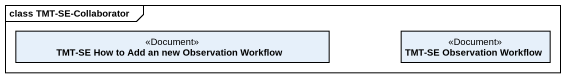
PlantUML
@startuml
mainframe class TMT-SE-Collaborator
hide circle
hide empty members
class "TMT-SE How to Add an new Observation Workflow" as TMT_SE_How_to_Add_an_new <<Document>>
class "TMT-SE Observation Workflow" as TMT_SE_Observation_Workflow <<Document>>
@enduml
